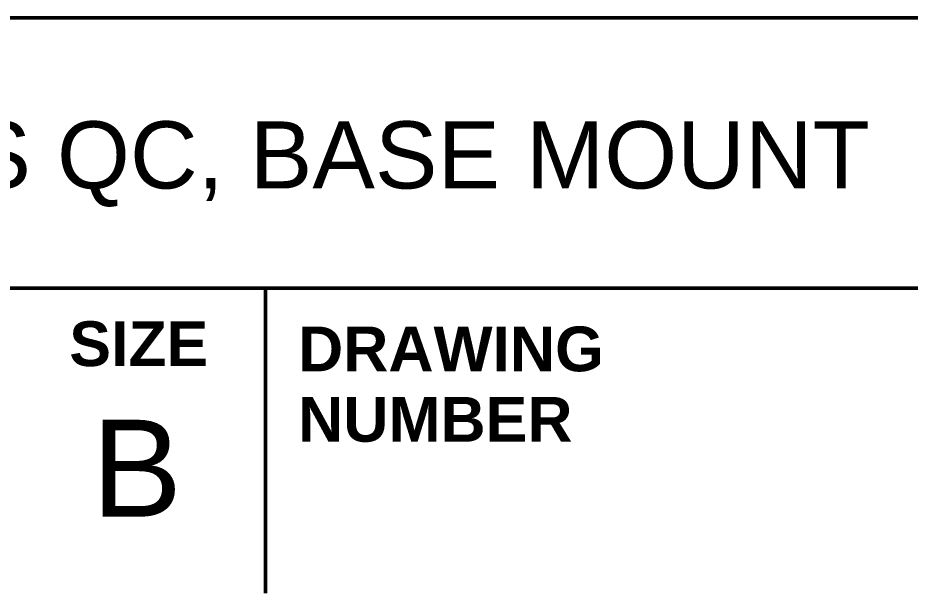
# Model space of a CAD drawing. Header units: inches. Extents: x 0.1 to 13.5, y 0.3 to 8.5.
# Drawn here: x 10.098 to 11.055, y 0.985 to 1.602 of the extents above; entities that cross this region are included whole.
import ezdxf

# ---------------------------------------------------------------- set-up
doc = ezdxf.new("R2010")
doc.units = ezdxf.units.IN
doc.header["$LTSCALE"] = 0.8
doc.header["$MEASUREMENT"] = 0
doc.layers.add('Title (ANSI)', color=7, linetype='Continuous', lineweight=50)
doc.styles.add('Note Text (ANSI)', font='TAHOMA.TTF')
doc.styles.add('Text Style107', font='arialbd.ttf')
doc.styles.add('Text Style109', font='arialbd.ttf')
doc.styles.add('Text Style47', font='ARIALN.TTF')
doc.styles.add('Text Style50', font='arial.ttf')
doc.styles.add('Text Style55', font='arial.ttf')
doc.styles.add('Text Style59', font='arial.ttf')

# ---------------------------------------------------------------- blocks, each defined once
blk = doc.blocks.new('Title Blocks ICD TITLE BLOCK MM CUSTOMER')
at = {"layer": 'Title (ANSI)'}
for p, q in [((3.2614, 8.5744), (11.2614, 8.5744)), ((3.2614, 8.212), (11.2564, 8.212)), ((7.5963, 7.8029), (7.5963, 8.2129))]:
    blk.add_line(p, q, dxfattribs=at)
at = {"layer": 'Title (ANSI)', "insert": (7.4264, 8.137), "char_height": 0.06, "attachment_point": 5, "style": 'Note Text (ANSI)'}
blk.add_mtext('\\fArial|b1|i0;\\H0.0600;SIZE', dxfattribs=at)
at = {"layer": 'Title (ANSI)', "insert": (7.6399, 8.0828), "char_height": 0.06, "attachment_point": 4, "line_spacing_factor": 0.944221, "style": 'Note Text (ANSI)'}
blk.add_mtext('\\fArial|b1|i0;\\H0.0600;DRAWING\\PNUMBER', dxfattribs=at)
at = {"layer": 'Title (ANSI)'}
for tag, p, height, style in [('<TITLE_1>_001', (3.4188, 8.3456), 0.09, 'Text Style50'), ('DESIGNER_001', (8.7754, 8.3294), 0.09, 'Text Style50'), ('<DRAWN_DATE>_001', (10.549, 8.3294), 0.09, 'Text Style50'), ('<PART_NUMBER>_001', (8.4975, 7.9443), 0.24, 'Text Style109'), ('Sheet_Size_001', (7.3633, 7.9055), 0.13, 'Text Style55'), ('<REVISION_NUMBER>_001', (10.7737, 7.8539), 0.18, 'Text Style107'), ('Sheet_Number_001', (10.8042, 7.2617), 0.08, 'Text Style59'), ('Number_of_sheets_001', (11.1011, 7.2617), 0.08, 'Text Style59'), ('COPYRIGHT_YEAR_001', (4.6336, 7.2711), 0.07, 'Text Style47'), ('<SCALE>_001', (9.8212, 7.2503), 0.08, 'Text Style59')]:
    blk.add_attdef(tag, p, '', height=height, dxfattribs=dict(at, style=style))

msp = doc.modelspace()

# ---------------------------------------------------------------- block references
ref = msp.add_blockref('Title Blocks ICD TITLE BLOCK MM CUSTOMER', (4.2869, -5.25765), dxfattribs=dict(xscale=0.8, yscale=0.8, zscale=0.8))
ref.add_attrib('Sheet_Size_001', 'B', (10.17751, 1.06677), dxfattribs={"layer": 'Title (ANSI)', "height": 0.104, "style": 'Text Style55'})
ref.add_attrib('<TITLE_1>_001', 'C25 FRAME D DP CONTACTOR 3P 15-30A W/TERM PLATE & SxS QC, BASE MOUNT', (7.02196, 1.4188), dxfattribs={"layer": 'Title (ANSI)', "height": 0.072, "style": 'Text Style50'})

doc.saveas('drawing.dxf')
